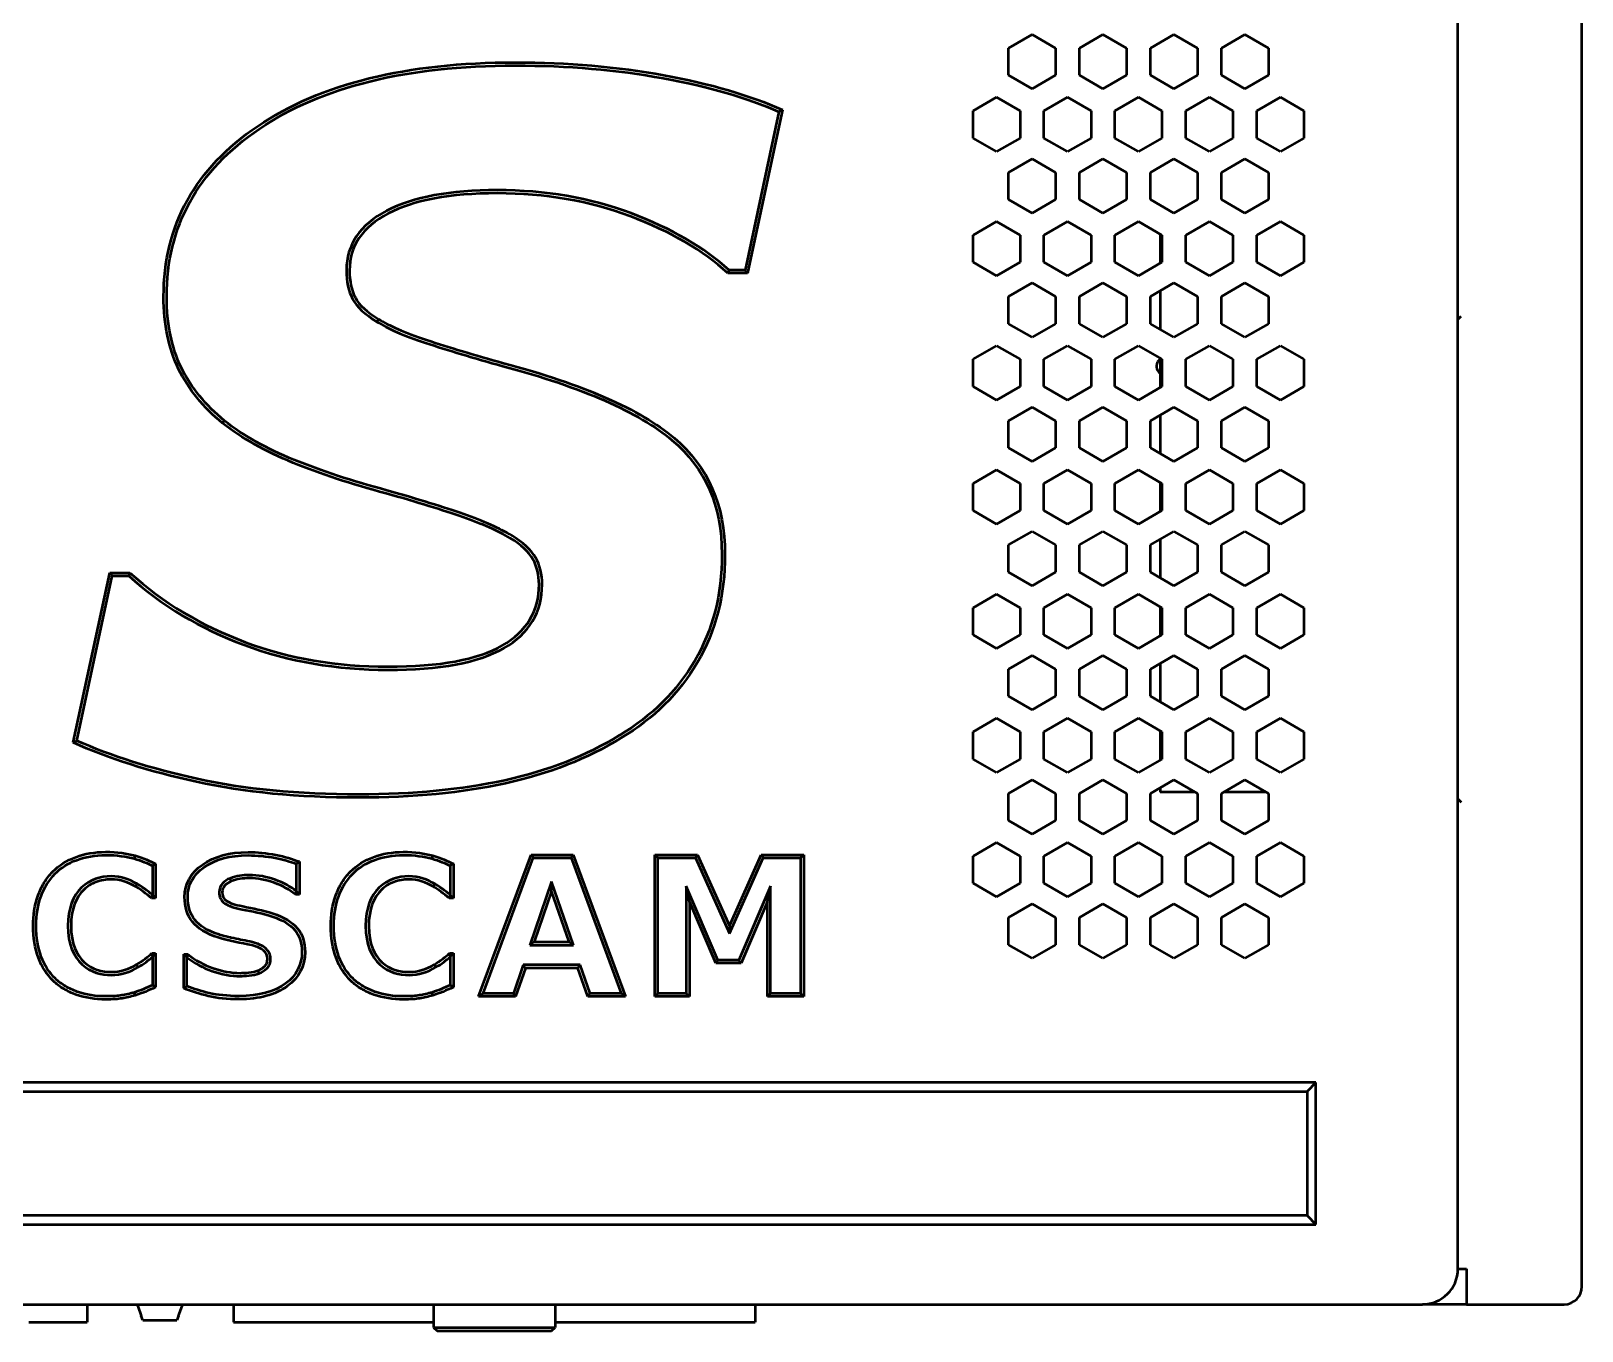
# Model space of a CAD drawing. Header units: millimetres. Extents: x 16 to 1137, y -51 to 344.
# Drawn here: x 133.6 to 221, y 204.8 to 278.1 of the extents above; entities that cross this region are included whole.
import ezdxf

# ---------------------------------------------------------------- set-up
doc = ezdxf.new("R2010")
doc.units = ezdxf.units.MM
doc.header["$LTSCALE"] = 1.2
doc.layers.add('외형선(ISO)', color=7, linetype='Continuous', lineweight=50)

msp = doc.modelspace()

# ---------------------------------------------------------------- linework, layer by layer
at = {"layer": '외형선(ISO)', "color": 7}
for p, q in [((214.039, 208.291), (214.039, 289.791)), ((221.035, 207.291), (221.035, 288.791)), ((188.714, 277.092), (190.039, 277.857)), ((188.714, 275.561), (188.714, 277.092)), ((190.039, 277.857), (191.364, 277.092)), ((191.364, 277.092), (191.364, 275.561)), ((192.714, 277.092), (194.039, 277.857)), ((192.714, 275.561), (192.714, 277.092)), ((194.039, 277.857), (195.364, 277.092)), ((195.364, 277.092), (195.364, 275.561)), ((196.714, 277.092), (198.039, 277.857)), ((196.714, 275.561), (196.714, 277.092)), ((198.039, 277.857), (199.364, 277.092)), ((199.364, 277.092), (199.364, 275.561)), ((200.714, 277.092), (202.039, 277.857)), ((200.714, 275.561), (200.714, 277.092)), ((202.039, 277.857), (203.364, 277.092)), ((203.364, 277.092), (203.364, 275.561)), ((190.039, 274.796), (188.714, 275.561)), ((191.364, 275.561), (190.039, 274.796)), ((194.039, 274.796), (192.714, 275.561)), ((195.364, 275.561), (194.039, 274.796)), ((198.039, 274.796), (196.714, 275.561)), ((199.364, 275.561), (198.039, 274.796)), ((202.039, 274.796), (200.714, 275.561)), ((203.364, 275.561), (202.039, 274.796)), ((175.968, 273.613), (174.009, 264.405)), ((186.714, 273.556), (188.039, 274.321)), ((188.039, 274.321), (189.364, 273.556)), ((190.714, 273.556), (192.039, 274.321)), ((192.039, 274.321), (193.364, 273.556)), ((194.714, 273.556), (196.039, 274.321)), ((196.039, 274.321), (197.364, 273.556)), ((198.714, 273.556), (200.039, 274.321)), ((200.039, 274.321), (201.364, 273.556)), ((202.714, 273.556), (204.039, 274.321)), ((204.039, 274.321), (205.364, 273.556)), ((175.766, 273.51), (173.866, 264.581)), ((186.714, 272.026), (186.714, 273.556)), ((189.364, 273.556), (189.364, 272.026)), ((190.714, 272.026), (190.714, 273.556)), ((193.364, 273.556), (193.364, 272.026)), ((194.714, 272.026), (194.714, 273.556)), ((197.364, 273.556), (197.364, 272.026)), ((198.714, 272.026), (198.714, 273.556)), ((201.364, 273.556), (201.364, 272.026)), ((202.714, 272.026), (202.714, 273.556)), ((205.364, 273.556), (205.364, 272.026)), ((188.039, 271.261), (186.714, 272.026)), ((189.364, 272.026), (188.039, 271.261)), ((192.039, 271.261), (190.714, 272.026)), ((193.364, 272.026), (192.039, 271.261)), ((196.039, 271.261), (194.714, 272.026)), ((197.364, 272.026), (196.039, 271.261)), ((200.039, 271.261), (198.714, 272.026)), ((201.364, 272.026), (200.039, 271.261)), ((204.039, 271.261), (202.714, 272.026)), ((205.364, 272.026), (204.039, 271.261)), ((188.714, 270.092), (190.039, 270.857)), ((190.039, 270.857), (191.364, 270.092)), ((192.714, 270.092), (194.039, 270.857)), ((194.039, 270.857), (195.364, 270.092)), ((196.714, 270.092), (198.039, 270.857)), ((198.039, 270.857), (199.364, 270.092)), ((200.714, 270.092), (202.039, 270.857)), ((202.039, 270.857), (203.364, 270.092)), ((188.714, 268.561), (188.714, 270.092)), ((191.364, 270.092), (191.364, 268.561)), ((192.714, 268.561), (192.714, 270.092)), ((195.364, 270.092), (195.364, 268.561)), ((196.714, 268.561), (196.714, 270.092)), ((199.364, 270.092), (199.364, 268.561)), ((200.714, 268.561), (200.714, 270.092)), ((203.364, 270.092), (203.364, 268.561)), ((190.039, 267.796), (188.714, 268.561)), ((191.364, 268.561), (190.039, 267.796)), ((194.039, 267.796), (192.714, 268.561)), ((195.364, 268.561), (194.039, 267.796)), ((198.039, 267.796), (196.714, 268.561)), ((199.364, 268.561), (198.039, 267.796)), ((202.039, 267.796), (200.714, 268.561)), ((203.364, 268.561), (202.039, 267.796)), ((186.714, 266.556), (188.039, 267.321)), ((188.039, 267.321), (189.364, 266.556)), ((190.714, 266.556), (192.039, 267.321)), ((192.039, 267.321), (193.364, 266.556)), ((194.714, 266.556), (196.039, 267.321)), ((196.039, 267.321), (197.364, 266.556)), ((197.267, 266.612), (197.267, 264.97)), ((198.714, 266.556), (200.039, 267.321)), ((200.039, 267.321), (201.364, 266.556)), ((202.714, 266.556), (204.039, 267.321)), ((204.039, 267.321), (205.364, 266.556)), ((186.714, 265.026), (186.714, 266.556)), ((189.364, 266.556), (189.364, 265.026)), ((190.714, 265.026), (190.714, 266.556)), ((193.364, 266.556), (193.364, 265.026)), ((194.714, 265.026), (194.714, 266.556)), ((197.364, 266.556), (197.364, 265.026)), ((198.714, 265.026), (198.714, 266.556)), ((201.364, 266.556), (201.364, 265.026)), ((202.714, 265.026), (202.714, 266.556)), ((205.364, 266.556), (205.364, 265.026)), ((188.039, 264.261), (186.714, 265.026)), ((189.364, 265.026), (188.039, 264.261)), ((192.039, 264.261), (190.714, 265.026)), ((193.364, 265.026), (192.039, 264.261)), ((196.039, 264.261), (194.714, 265.026)), ((197.364, 265.026), (196.039, 264.261)), ((200.039, 264.261), (198.714, 265.026)), ((201.364, 265.026), (200.039, 264.261)), ((204.039, 264.261), (202.714, 265.026)), ((205.364, 265.026), (204.039, 264.261)), ((174.009, 264.405), (172.899, 264.405)), ((173.866, 264.581), (172.967, 264.581)), ((174.009, 264.405), (173.866, 264.581)), ((188.714, 263.092), (190.039, 263.857)), ((190.039, 263.857), (191.364, 263.092)), ((192.714, 263.092), (194.039, 263.857)), ((194.039, 263.857), (195.364, 263.092)), ((196.714, 263.092), (198.039, 263.857)), ((197.267, 263.411), (197.267, 261.242)), ((198.039, 263.857), (199.364, 263.092)), ((200.714, 263.092), (202.039, 263.857)), ((202.039, 263.857), (203.364, 263.092)), ((188.714, 261.561), (188.714, 263.092)), ((191.364, 263.092), (191.364, 261.561)), ((192.714, 261.561), (192.714, 263.092)), ((195.364, 263.092), (195.364, 261.561)), ((196.714, 261.561), (196.714, 263.092)), ((199.364, 263.092), (199.364, 261.561)), ((200.714, 261.561), (200.714, 263.092)), ((203.364, 263.092), (203.364, 261.561)), ((153.209, 261.825), (153.115, 261.676)), ((190.039, 260.796), (188.714, 261.561)), ((191.364, 261.561), (190.039, 260.796)), ((194.039, 260.796), (192.714, 261.561)), ((195.364, 261.561), (194.039, 260.796)), ((198.039, 260.796), (196.714, 261.561)), ((199.364, 261.561), (198.039, 260.796)), ((202.039, 260.796), (200.714, 261.561)), ((203.364, 261.561), (202.039, 260.796)), ((214.039, 261.794), (214.235, 261.991)), ((186.714, 259.556), (188.039, 260.321)), ((188.039, 260.321), (189.364, 259.556)), ((190.714, 259.556), (192.039, 260.321)), ((192.039, 260.321), (193.364, 259.556)), ((194.714, 259.556), (196.039, 260.321)), ((196.039, 260.321), (197.364, 259.556)), ((197.267, 259.612), (197.267, 257.97)), ((198.714, 259.556), (200.039, 260.321)), ((200.039, 260.321), (201.364, 259.556)), ((202.714, 259.556), (204.039, 260.321)), ((204.039, 260.321), (205.364, 259.556)), ((186.714, 258.026), (186.714, 259.556)), ((189.364, 259.556), (189.364, 258.026)), ((190.714, 258.026), (190.714, 259.556)), ((193.364, 259.556), (193.364, 258.026)), ((194.714, 258.026), (194.714, 259.556)), ((197.063, 259.191), (197.063, 259.138)), ((197.364, 259.556), (197.364, 258.026)), ((198.714, 258.026), (198.714, 259.556)), ((201.364, 259.556), (201.364, 258.026)), ((202.714, 258.026), (202.714, 259.556)), ((205.364, 259.556), (205.364, 258.026)), ((188.039, 257.261), (186.714, 258.026)), ((189.364, 258.026), (188.039, 257.261)), ((192.039, 257.261), (190.714, 258.026)), ((193.364, 258.026), (192.039, 257.261)), ((196.039, 257.261), (194.714, 258.026)), ((197.364, 258.026), (196.039, 257.261)), ((200.039, 257.261), (198.714, 258.026)), ((201.364, 258.026), (200.039, 257.261)), ((204.039, 257.261), (202.714, 258.026)), ((205.364, 258.026), (204.039, 257.261)), ((188.714, 256.092), (190.039, 256.857)), ((190.039, 256.857), (191.364, 256.092)), ((192.714, 256.092), (194.039, 256.857)), ((194.039, 256.857), (195.364, 256.092)), ((196.714, 256.092), (198.039, 256.857)), ((197.267, 256.411), (197.267, 254.242)), ((198.039, 256.857), (199.364, 256.092)), ((200.714, 256.092), (202.039, 256.857)), ((202.039, 256.857), (203.364, 256.092)), ((144.425, 255.948), (144.535, 256.085)), ((188.714, 254.561), (188.714, 256.092)), ((191.364, 256.092), (191.364, 254.561)), ((192.714, 254.561), (192.714, 256.092)), ((195.364, 256.092), (195.364, 254.561)), ((196.714, 254.561), (196.714, 256.092)), ((199.364, 256.092), (199.364, 254.561)), ((200.714, 254.561), (200.714, 256.092)), ((203.364, 256.092), (203.364, 254.561)), ((190.039, 253.796), (188.714, 254.561)), ((191.364, 254.561), (190.039, 253.796)), ((194.039, 253.796), (192.714, 254.561)), ((195.364, 254.561), (194.039, 253.796)), ((198.039, 253.796), (196.714, 254.561)), ((199.364, 254.561), (198.039, 253.796)), ((202.039, 253.796), (200.714, 254.561)), ((203.364, 254.561), (202.039, 253.796)), ((186.714, 252.556), (188.039, 253.321)), ((188.039, 253.321), (189.364, 252.556)), ((190.714, 252.556), (192.039, 253.321)), ((192.039, 253.321), (193.364, 252.556)), ((194.714, 252.556), (196.039, 253.321)), ((196.039, 253.321), (197.364, 252.556)), ((198.714, 252.556), (200.039, 253.321)), ((200.039, 253.321), (201.364, 252.556)), ((202.714, 252.556), (204.039, 253.321)), ((204.039, 253.321), (205.364, 252.556)), ((186.714, 251.026), (186.714, 252.556)), ((189.364, 252.556), (189.364, 251.026)), ((190.714, 251.026), (190.714, 252.556)), ((193.364, 252.556), (193.364, 251.026)), ((194.714, 251.026), (194.714, 252.556)), ((197.267, 252.612), (197.267, 250.97)), ((197.364, 252.556), (197.364, 251.026)), ((198.714, 251.026), (198.714, 252.556)), ((201.364, 252.556), (201.364, 251.026)), ((202.714, 251.026), (202.714, 252.556)), ((205.364, 252.556), (205.364, 251.026)), ((188.039, 250.261), (186.714, 251.026)), ((189.364, 251.026), (188.039, 250.261)), ((192.039, 250.261), (190.714, 251.026)), ((193.364, 251.026), (192.039, 250.261)), ((196.039, 250.261), (194.714, 251.026)), ((197.364, 251.026), (196.039, 250.261)), ((200.039, 250.261), (198.714, 251.026)), ((201.364, 251.026), (200.039, 250.261)), ((204.039, 250.261), (202.714, 251.026)), ((205.364, 251.026), (204.039, 250.261)), ((188.714, 249.092), (190.039, 249.857)), ((190.039, 249.857), (191.364, 249.092)), ((192.714, 249.092), (194.039, 249.857)), ((194.039, 249.857), (195.364, 249.092)), ((196.714, 249.092), (198.039, 249.857)), ((197.267, 249.411), (197.267, 247.242)), ((198.039, 249.857), (199.364, 249.092)), ((200.714, 249.092), (202.039, 249.857)), ((202.039, 249.857), (203.364, 249.092)), ((188.714, 247.561), (188.714, 249.092)), ((191.364, 249.092), (191.364, 247.561)), ((192.714, 247.561), (192.714, 249.092)), ((195.364, 249.092), (195.364, 247.561)), ((196.714, 247.561), (196.714, 249.092)), ((199.364, 249.092), (199.364, 247.561)), ((200.714, 247.561), (200.714, 249.092)), ((203.364, 249.092), (203.364, 247.561)), ((136.001, 237.956), (138.058, 247.523)), ((138.058, 247.523), (139.201, 247.523)), ((138.058, 247.523), (138.2, 247.347)), ((190.039, 246.796), (188.714, 247.561)), ((191.364, 247.561), (190.039, 246.796)), ((194.039, 246.796), (192.714, 247.561)), ((195.364, 247.561), (194.039, 246.796)), ((198.039, 246.796), (196.714, 247.561)), ((199.364, 247.561), (198.039, 246.796)), ((202.039, 246.796), (200.714, 247.561)), ((203.364, 247.561), (202.039, 246.796)), ((136.203, 238.058), (138.2, 247.347)), ((138.2, 247.347), (139.133, 247.347)), ((186.714, 245.556), (188.039, 246.321)), ((188.039, 246.321), (189.364, 245.556)), ((190.714, 245.556), (192.039, 246.321)), ((192.039, 246.321), (193.364, 245.556)), ((194.714, 245.556), (196.039, 246.321)), ((196.039, 246.321), (197.364, 245.556)), ((198.714, 245.556), (200.039, 246.321)), ((200.039, 246.321), (201.364, 245.556)), ((202.714, 245.556), (204.039, 246.321)), ((204.039, 246.321), (205.364, 245.556)), ((186.714, 244.026), (186.714, 245.556)), ((189.364, 245.556), (189.364, 244.026)), ((190.714, 244.026), (190.714, 245.556)), ((193.364, 245.556), (193.364, 244.026)), ((194.714, 244.026), (194.714, 245.556)), ((197.267, 245.612), (197.267, 243.97)), ((197.364, 245.556), (197.364, 244.026)), ((198.714, 244.026), (198.714, 245.556)), ((201.364, 245.556), (201.364, 244.026)), ((202.714, 244.026), (202.714, 245.556)), ((205.364, 245.556), (205.364, 244.026)), ((188.039, 243.261), (186.714, 244.026)), ((189.364, 244.026), (188.039, 243.261)), ((192.039, 243.261), (190.714, 244.026)), ((193.364, 244.026), (192.039, 243.261)), ((196.039, 243.261), (194.714, 244.026)), ((197.364, 244.026), (196.039, 243.261)), ((200.039, 243.261), (198.714, 244.026)), ((201.364, 244.026), (200.039, 243.261)), ((204.039, 243.261), (202.714, 244.026)), ((205.364, 244.026), (204.039, 243.261)), ((188.714, 242.092), (190.039, 242.857)), ((190.039, 242.857), (191.364, 242.092)), ((192.714, 242.092), (194.039, 242.857)), ((194.039, 242.857), (195.364, 242.092)), ((196.714, 242.092), (198.039, 242.857)), ((197.267, 242.411), (197.267, 240.242)), ((198.039, 242.857), (199.364, 242.092)), ((200.714, 242.092), (202.039, 242.857)), ((202.039, 242.857), (203.364, 242.092)), ((188.714, 240.561), (188.714, 242.092)), ((191.364, 242.092), (191.364, 240.561)), ((192.714, 240.561), (192.714, 242.092)), ((195.364, 242.092), (195.364, 240.561)), ((196.714, 240.561), (196.714, 242.092)), ((199.364, 242.092), (199.364, 240.561)), ((200.714, 240.561), (200.714, 242.092)), ((203.364, 242.092), (203.364, 240.561)), ((190.039, 239.796), (188.714, 240.561)), ((191.364, 240.561), (190.039, 239.796)), ((194.039, 239.796), (192.714, 240.561)), ((195.364, 240.561), (194.039, 239.796)), ((198.039, 239.796), (196.714, 240.561)), ((199.364, 240.561), (198.039, 239.796)), ((202.039, 239.796), (200.714, 240.561)), ((203.364, 240.561), (202.039, 239.796)), ((186.714, 238.556), (188.039, 239.321)), ((188.039, 239.321), (189.364, 238.556)), ((190.714, 238.556), (192.039, 239.321)), ((192.039, 239.321), (193.364, 238.556)), ((194.714, 238.556), (196.039, 239.321)), ((196.039, 239.321), (197.364, 238.556)), ((198.714, 238.556), (200.039, 239.321)), ((200.039, 239.321), (201.364, 238.556)), ((202.714, 238.556), (204.039, 239.321)), ((204.039, 239.321), (205.364, 238.556)), ((186.714, 237.026), (186.714, 238.556)), ((189.364, 238.556), (189.364, 237.026)), ((190.714, 237.026), (190.714, 238.556)), ((193.364, 238.556), (193.364, 237.026)), ((194.714, 237.026), (194.714, 238.556)), ((197.267, 238.612), (197.267, 236.97)), ((197.364, 238.556), (197.364, 237.026)), ((198.714, 237.026), (198.714, 238.556)), ((201.364, 238.556), (201.364, 237.026)), ((202.714, 237.026), (202.714, 238.556)), ((205.364, 238.556), (205.364, 237.026)), ((188.039, 236.261), (186.714, 237.026)), ((189.364, 237.026), (188.039, 236.261)), ((192.039, 236.261), (190.714, 237.026)), ((193.364, 237.026), (192.039, 236.261)), ((196.039, 236.261), (194.714, 237.026)), ((197.364, 237.026), (196.039, 236.261)), ((200.039, 236.261), (198.714, 237.026)), ((201.364, 237.026), (200.039, 236.261)), ((204.039, 236.261), (202.714, 237.026)), ((205.364, 237.026), (204.039, 236.261)), ((188.714, 235.092), (190.039, 235.857)), ((190.039, 235.857), (191.364, 235.092)), ((192.714, 235.092), (194.039, 235.857)), ((194.039, 235.857), (195.364, 235.092)), ((196.714, 235.092), (198.039, 235.857)), ((197.267, 235.411), (197.267, 235.162)), ((199.242, 235.162), (197.267, 235.162)), ((198.039, 235.857), (199.364, 235.092)), ((200.714, 235.092), (202.039, 235.857)), ((203.242, 235.162), (200.835, 235.162)), ((202.039, 235.857), (203.364, 235.092)), ((188.714, 233.561), (188.714, 235.092)), ((191.364, 235.092), (191.364, 233.561)), ((192.714, 233.561), (192.714, 235.092)), ((195.364, 235.092), (195.364, 233.561)), ((196.714, 233.561), (196.714, 235.092)), ((199.364, 235.092), (199.364, 233.561)), ((200.714, 233.561), (200.714, 235.092)), ((203.364, 235.092), (203.364, 233.561)), ((214.039, 234.787), (214.235, 234.591)), ((190.039, 232.796), (188.714, 233.561)), ((191.364, 233.561), (190.039, 232.796)), ((194.039, 232.796), (192.714, 233.561)), ((195.364, 233.561), (194.039, 232.796)), ((198.039, 232.796), (196.714, 233.561)), ((199.364, 233.561), (198.039, 232.796)), ((202.039, 232.796), (200.714, 233.561)), ((203.364, 233.561), (202.039, 232.796)), ((186.714, 231.556), (188.039, 232.321)), ((188.039, 232.321), (189.364, 231.556)), ((190.714, 231.556), (192.039, 232.321)), ((192.039, 232.321), (193.364, 231.556)), ((194.714, 231.556), (196.039, 232.321)), ((196.039, 232.321), (197.364, 231.556)), ((198.714, 231.556), (200.039, 232.321)), ((200.039, 232.321), (201.364, 231.556)), ((202.714, 231.556), (204.039, 232.321)), ((204.039, 232.321), (205.364, 231.556)), ((139.486, 231.588), (139.438, 231.418)), ((140.472, 231.013), (140.472, 229.367)), ((140.648, 231.124), (140.648, 229.185)), ((148.573, 231.122), (148.573, 229.588)), ((148.75, 231.242), (148.75, 229.4)), ((156.263, 231.588), (156.216, 231.418)), ((157.25, 231.013), (157.25, 229.367)), ((157.426, 231.124), (157.426, 229.185)), ((158.853, 223.634), (161.805, 231.634)), ((159.106, 223.81), (161.928, 231.458)), ((161.805, 231.634), (164.182, 231.634)), ((161.805, 231.634), (161.928, 231.458)), ((161.928, 231.458), (164.059, 231.458)), ((164.182, 231.634), (164.059, 231.458)), ((164.059, 231.458), (166.881, 223.81)), ((164.182, 231.634), (167.134, 223.634)), ((168.783, 223.634), (168.783, 231.634)), ((168.783, 231.634), (171.18, 231.634)), ((168.783, 231.634), (168.959, 231.458)), ((168.959, 231.458), (171.066, 231.458)), ((168.959, 223.81), (168.959, 231.458)), ((171.18, 231.634), (171.066, 231.458)), ((171.066, 231.458), (172.983, 227.186)), ((171.18, 231.634), (172.982, 227.618)), ((172.982, 227.618), (174.778, 231.634)), ((172.983, 227.186), (174.892, 231.458)), ((174.778, 231.634), (177.175, 231.634)), ((174.778, 231.634), (174.892, 231.458)), ((174.892, 231.458), (176.999, 231.458)), ((177.175, 231.634), (176.999, 231.458)), ((176.999, 231.458), (176.999, 223.81)), ((177.175, 231.634), (177.175, 223.634)), ((186.714, 230.026), (186.714, 231.556)), ((189.364, 231.556), (189.364, 230.026)), ((190.714, 230.026), (190.714, 231.556)), ((193.364, 231.556), (193.364, 230.026)), ((194.714, 230.026), (194.714, 231.556)), ((197.364, 231.556), (197.364, 230.026)), ((198.714, 230.026), (198.714, 231.556)), ((201.364, 231.556), (201.364, 230.026)), ((202.714, 230.026), (202.714, 231.556)), ((205.364, 231.556), (205.364, 230.026)), ((139.518, 229.838), (139.606, 229.991)), ((144.91, 230.138), (144.845, 230.302)), ((156.296, 229.838), (156.384, 229.991)), ((162.967, 230.119), (161.741, 226.54)), ((162.967, 229.577), (162.967, 230.119)), ((164.201, 226.54), (162.967, 230.119)), ((188.039, 229.261), (186.714, 230.026)), ((189.364, 230.026), (188.039, 229.261)), ((192.039, 229.261), (190.714, 230.026)), ((193.364, 230.026), (192.039, 229.261)), ((196.039, 229.261), (194.714, 230.026)), ((197.364, 230.026), (196.039, 229.261)), ((200.039, 229.261), (198.714, 230.026)), ((201.364, 230.026), (200.039, 229.261)), ((204.039, 229.261), (202.714, 230.026)), ((205.364, 230.026), (204.039, 229.261)), ((140.648, 229.185), (140.413, 229.185)), ((140.477, 229.356), (140.472, 229.367)), ((140.648, 229.185), (140.477, 229.356)), ((148.75, 229.4), (148.528, 229.4)), ((148.75, 229.4), (148.585, 229.565)), ((157.426, 229.185), (157.191, 229.185)), ((157.255, 229.356), (157.25, 229.367)), ((157.426, 229.185), (157.255, 229.356)), ((162.967, 229.577), (161.988, 226.716)), ((163.953, 226.716), (162.967, 229.577)), ((170.729, 228.989), (170.553, 229.852)), ((170.553, 229.852), (170.553, 223.81)), ((172.328, 225.691), (170.553, 229.852)), ((175.301, 229.852), (173.525, 225.691)), ((175.124, 228.989), (175.301, 229.852)), ((175.301, 223.81), (175.301, 229.852)), ((172.212, 225.515), (170.729, 228.989)), ((170.729, 228.989), (170.729, 223.634)), ((175.124, 228.989), (173.642, 225.515)), ((175.124, 223.634), (175.124, 228.989)), ((188.714, 228.092), (190.039, 228.857)), ((190.039, 228.857), (191.364, 228.092)), ((192.714, 228.092), (194.039, 228.857)), ((194.039, 228.857), (195.364, 228.092)), ((196.714, 228.092), (198.039, 228.857)), ((198.039, 228.857), (199.364, 228.092)), ((200.714, 228.092), (202.039, 228.857)), ((202.039, 228.857), (203.364, 228.092)), ((172.982, 227.618), (172.983, 227.186)), ((188.714, 226.561), (188.714, 228.092)), ((191.364, 228.092), (191.364, 226.561)), ((192.714, 226.561), (192.714, 228.092)), ((195.364, 228.092), (195.364, 226.561)), ((196.714, 226.561), (196.714, 228.092)), ((199.364, 228.092), (199.364, 226.561)), ((200.714, 226.561), (200.714, 228.092)), ((203.364, 228.092), (203.364, 226.561)), ((161.988, 226.716), (161.741, 226.54)), ((161.741, 226.54), (164.201, 226.54)), ((161.988, 226.716), (163.953, 226.716)), ((163.953, 226.716), (164.201, 226.54)), ((190.039, 225.796), (188.714, 226.561)), ((191.364, 226.561), (190.039, 225.796)), ((194.039, 225.796), (192.714, 226.561)), ((195.364, 226.561), (194.039, 225.796)), ((198.039, 225.796), (196.714, 226.561)), ((199.364, 226.561), (198.039, 225.796)), ((202.039, 225.796), (200.714, 226.561)), ((203.364, 226.561), (202.039, 225.796)), ((140.432, 226.076), (140.648, 226.076)), ((140.472, 225.875), (140.472, 224.278)), ((140.648, 226.076), (140.492, 225.92)), ((140.648, 226.076), (140.648, 224.163)), ((142.232, 226.024), (142.402, 225.855)), ((142.232, 224.111), (142.232, 226.024)), ((142.232, 226.024), (142.461, 226.024)), ((142.408, 224.228), (142.408, 225.841)), ((157.21, 226.076), (157.426, 226.076)), ((157.25, 225.875), (157.25, 224.278)), ((157.426, 226.076), (157.27, 225.92)), ((157.426, 226.076), (157.426, 224.163)), ((172.212, 225.515), (172.328, 225.691)), ((173.525, 225.691), (172.328, 225.691)), ((173.642, 225.515), (173.525, 225.691)), ((139.577, 225.443), (139.668, 225.292)), ((146.405, 225.103), (146.469, 224.939)), ((156.355, 225.443), (156.446, 225.292)), ((161.365, 225.423), (160.81, 223.81)), ((161.491, 225.247), (160.936, 223.634)), ((161.491, 225.247), (161.365, 225.423)), ((164.575, 225.423), (161.365, 225.423)), ((164.45, 225.247), (161.491, 225.247)), ((164.45, 225.247), (164.575, 225.423)), ((165.005, 223.634), (164.45, 225.247)), ((165.131, 223.81), (164.575, 225.423)), ((173.642, 225.515), (172.212, 225.515)), ((139.499, 223.706), (139.449, 223.875)), ((156.277, 223.706), (156.227, 223.875)), ((158.853, 223.634), (159.106, 223.81)), ((160.81, 223.81), (159.106, 223.81)), ((160.936, 223.634), (160.81, 223.81)), ((165.005, 223.634), (165.131, 223.81)), ((166.881, 223.81), (165.131, 223.81)), ((167.134, 223.634), (166.881, 223.81)), ((168.783, 223.634), (168.959, 223.81)), ((170.553, 223.81), (168.959, 223.81)), ((170.729, 223.634), (170.553, 223.81)), ((175.124, 223.634), (175.301, 223.81)), ((176.999, 223.81), (175.301, 223.81)), ((177.175, 223.634), (176.999, 223.81)), ((160.936, 223.634), (158.853, 223.634)), ((167.134, 223.634), (165.005, 223.634)), ((170.729, 223.634), (168.783, 223.634)), ((177.175, 223.634), (175.124, 223.634)), ((206.039, 218.791), (105.039, 218.791)), ((206.039, 218.791), (205.539, 218.291)), ((206.039, 210.791), (206.039, 218.791)), ((105.539, 218.291), (205.539, 218.291)), ((205.539, 218.291), (205.539, 211.291)), ((105.039, 210.791), (206.039, 210.791)), ((205.539, 211.291), (105.539, 211.291)), ((205.539, 211.291), (206.039, 210.791)), ((214.039, 208.291), (214.535, 208.291)), ((214.535, 208.291), (214.535, 206.291)), ((99.039, 206.291), (212.039, 206.291)), ((136.785, 206.291), (136.785, 205.291)), ((139.635, 206.191), (139.635, 206.291)), ((142.135, 206.191), (142.135, 206.291)), ((145.035, 206.291), (145.035, 205.291)), ((156.31, 206.291), (156.31, 204.991)), ((163.16, 206.291), (163.16, 204.991)), ((174.435, 206.291), (174.435, 205.291)), ((214.535, 206.291), (212.039, 206.291)), ((214.535, 206.291), (220.035, 206.291)), ((139.635, 206.191), (139.835, 205.641)), ((139.926, 205.391), (139.835, 205.641)), ((141.935, 205.641), (141.844, 205.391)), ((141.935, 205.641), (142.135, 206.191)), ((133.51, 205.291), (136.785, 205.291)), ((139.926, 205.391), (141.844, 205.391)), ((145.035, 205.291), (156.31, 205.291)), ((156.31, 204.991), (156.51, 204.791)), ((156.31, 204.991), (163.16, 204.991)), ((156.51, 204.791), (162.96, 204.791)), ((162.96, 204.791), (163.16, 204.991)), ((163.16, 205.291), (174.435, 205.291))]:
    msp.add_line(p, q, dxfattribs=at)
for centre, radius, start, end in [((197.521, 259.191), 0.457, 123.74899, 180), ((197.521, 259.138), 0.457, 180, 236.25101), ((212.039, 208.291), 2, 270, 0), ((220.035, 207.291), 1, 270, 0)]:
    msp.add_arc(centre, radius, start, end, dxfattribs=at)
for centre, major_axis, ratio, start_param, end_param in [((0.559, -661.788), (199.924, 939.643), 0.173648, 0.138892, 0.139959), ((138.868, 233.13), (7.131, 25.598), 0.156636, 1.01791, 1.026205), ((364.222, 1440.612), (-259.749, -1208.037), 0.173648, 0.138824, 0.139654), ((155.566, -104.843), (0, 338.37), 0.173648, 0.116274, 0.119296), ((-1000.329, 242.048), (1143.144, 0), 0.173648, 6.218342, 6.219207), ((-455.961, 235.775), (605.602, 0), 0.173648, 6.222529, 6.224101), ((-983.551, 242.048), (1143.144, 0), 0.173648, 6.218342, 6.219207), ((-595.177, 217.505), (737.263, 0), 0.173648, 0.065783, 0.067003), ((938.169, 217.574), (-797.195, 0), 0.173648, 6.222107, 6.223334), ((-578.399, 217.505), (737.263, 0), 0.173648, 0.065783, 0.067003), ((131.999, 736.802), (0, -516.067), 0.173648, 0.114441, 0.116422)]:
    msp.add_ellipse(centre, major_axis=major_axis, ratio=ratio, start_param=start_param, end_param=end_param, dxfattribs=at)
for points, knots in [([(141.095, 263.099), (141.095, 267.104), (142.863, 270.304), (149.938, 275.093), (154.776, 276.291), (160.915, 276.291)], [0, 0, 0, 0, 0.5, 0.5, 1, 1, 1, 1]), ([(160.915, 276.291), (163.876, 276.291), (166.668, 276.051), (171.914, 275.093), (174.14, 274.44), (175.968, 273.613)], [0, 0, 0, 0, 0.5, 0.5, 1, 1, 1, 1]), ([(141.271, 263.099), (141.271, 267.048), (143.001, 270.184), (149.999, 274.921), (154.797, 276.114), (160.915, 276.114)], [0, 0, 0, 0, 0.5, 0.5, 1, 1, 1, 1]), ([(160.915, 276.114), (163.867, 276.114), (166.647, 275.876), (171.809, 274.933), (173.979, 274.302), (175.766, 273.51)], [0, 0, 0, 0, 0.505996, 0.505996, 1, 1, 1, 1]), ([(159.903, 269.087), (157.231, 269.087), (155.152, 268.707), (152.179, 267.142), (151.4, 266.012), (151.4, 264.568)], [0, 0, 0, 0, 0.5, 0.5, 1, 1, 1, 1]), ([(159.903, 268.911), (157.247, 268.911), (155.195, 268.53), (152.3, 267.006), (151.576, 265.94), (151.576, 264.568)], [0, 0, 0, 0, 0.5, 0.5, 1, 1, 1, 1]), ([(172.967, 264.581), (171.558, 265.865), (169.719, 266.93), (165.138, 268.653), (162.619, 269.087), (159.903, 269.087)], [0, 0, 0, 0, 0.496995, 0.496995, 1, 1, 1, 1]), ([(172.899, 264.405), (171.506, 265.689), (169.666, 266.761), (165.095, 268.481), (162.602, 268.911), (159.903, 268.911)], [0, 0, 0, 0, 0.5, 0.5, 1, 1, 1, 1]), ([(151.4, 264.568), (151.4, 263.934), (151.509, 263.403), (151.984, 262.501), (152.453, 262.074), (153.115, 261.676)], [0, 0, 0, 0, 0.500366, 0.500366, 1, 1, 1, 1]), ([(151.576, 264.568), (151.576, 263.959), (151.685, 263.447), (152.121, 262.62), (152.556, 262.217), (153.209, 261.825)], [0, 0, 0, 0, 0.5, 0.5, 1, 1, 1, 1]), ([(172.899, 264.405), (172.91, 264.434), (172.922, 264.464), (172.933, 264.493), (172.945, 264.522), (172.956, 264.552), (172.967, 264.581)], [0, 0, 0, 0, 0.5, 0.5, 0.5, 1, 1, 1, 1]), ([(144.425, 255.948), (143.337, 256.84), (142.51, 257.858), (141.378, 260.144), (141.095, 261.51), (141.095, 263.099)], [0, 0, 0, 0, 0.5, 0.5, 1, 1, 1, 1]), ([(144.535, 256.085), (143.466, 256.963), (142.654, 257.963), (141.549, 260.195), (141.271, 261.528), (141.271, 263.099)], [0, 0, 0, 0, 0.499871, 0.499871, 1, 1, 1, 1]), ([(153.115, 261.676), (153.703, 261.292), (154.619, 260.897), (157.11, 260.067), (158.557, 259.632), (160.215, 259.174), (160.216, 259.174), (160.216, 259.174)], [0, 0, 0, 0, 0.499557, 0.499557, 0.999926, 0.999926, 1, 1, 1, 1]), ([(153.209, 261.825), (153.775, 261.455), (154.678, 261.063), (157.16, 260.236), (158.608, 259.801), (160.262, 259.344)], [0, 0, 0, 0, 0.5, 0.5, 1, 1, 1, 1]), ([(160.216, 259.174), (160.216, 259.173), (160.216, 259.173), (164.687, 257.98), (167.87, 256.576), (171.628, 253.416), (172.559, 251.293), (172.559, 248.568)], [0, 0, 0, 0, 0.000028, 0.000028, 0.500014, 0.500014, 1, 1, 1, 1]), ([(160.262, 259.344), (164.746, 258.146), (167.946, 256.742), (171.778, 253.521), (172.736, 251.333), (172.736, 248.568)], [0, 0, 0, 0, 0.5, 0.5, 1, 1, 1, 1]), ([(153.633, 251.997), (151.674, 252.519), (149.922, 253.096), (146.831, 254.359), (145.514, 255.099), (144.425, 255.948)], [0, 0, 0, 0, 0.5, 0.5, 1, 1, 1, 1]), ([(153.68, 252.167), (153.68, 252.167), (153.679, 252.167), (151.727, 252.688), (149.978, 253.263), (146.909, 254.517), (145.609, 255.248), (144.535, 256.085)], [0, 0, 0, 0, 0.000117, 0.000117, 0.50019, 0.50019, 1, 1, 1, 1]), ([(160.621, 249.482), (159.968, 249.874), (159.081, 250.266), (156.839, 251.05), (155.397, 251.496), (153.633, 251.997)], [0, 0, 0, 0, 0.5, 0.5, 1, 1, 1, 1]), ([(160.713, 249.633), (160.713, 249.633), (160.712, 249.633), (160.044, 250.034), (159.145, 250.43), (156.891, 251.218), (155.448, 251.665), (153.681, 252.166), (153.681, 252.167), (153.68, 252.167)], [0, 0, 0, 0, 0.000284, 0.000284, 0.500078, 0.500078, 0.999871, 0.999871, 1, 1, 1, 1]), ([(162.254, 246.87), (162.254, 247.414), (162.14, 247.888), (161.682, 248.693), (161.253, 249.091), (160.621, 249.482)], [0, 0, 0, 0, 0.5, 0.5, 1, 1, 1, 1]), ([(162.43, 246.87), (162.43, 247.442), (162.313, 247.94), (161.816, 248.815), (161.356, 249.234), (160.714, 249.632), (160.713, 249.633), (160.713, 249.633)], [0, 0, 0, 0, 0.499854, 0.499854, 0.999707, 0.999707, 1, 1, 1, 1]), ([(172.559, 248.568), (172.559, 246.285), (172.051, 244.293), (170.015, 240.843), (168.605, 239.443), (166.8, 238.368), (166.8, 238.368), (166.799, 238.368)], [0, 0, 0, 0, 0.499953, 0.499953, 0.999906, 0.999906, 1, 1, 1, 1]), ([(172.736, 248.568), (172.736, 246.261), (172.219, 244.231), (170.151, 240.726), (168.719, 239.306), (166.891, 238.217)], [0, 0, 0, 0, 0.5, 0.5, 1, 1, 1, 1]), ([(139.201, 247.523), (141.051, 245.847), (143.217, 244.546), (148.18, 242.696), (150.858, 242.233), (153.731, 242.233)], [0, 0, 0, 0, 0.5, 0.5, 1, 1, 1, 1]), ([(139.133, 247.347), (140.99, 245.677), (143.158, 244.38), (148.139, 242.523), (150.84, 242.057), (153.731, 242.057)], [0, 0, 0, 0, 0.497737, 0.497737, 1, 1, 1, 1]), ([(153.731, 242.233), (156.648, 242.233), (158.798, 242.631), (161.563, 244.22), (162.254, 245.368), (162.254, 246.87)], [0, 0, 0, 0, 0.5, 0.5, 1, 1, 1, 1]), ([(153.731, 242.057), (156.662, 242.057), (158.842, 242.453), (161.695, 244.092), (162.43, 245.307), (162.43, 246.87)], [0, 0, 0, 0, 0.5, 0.5, 1, 1, 1, 1]), ([(152.099, 234.854), (148.681, 234.854), (145.633, 235.148), (140.278, 236.323), (137.96, 237.063), (136.001, 237.956)], [0, 0, 0, 0, 0.5, 0.5, 1, 1, 1, 1]), ([(152.099, 235.03), (148.689, 235.03), (145.659, 235.323), (140.387, 236.48), (138.119, 237.199), (136.203, 238.058)], [0, 0, 0, 0, 0.50558, 0.50558, 1, 1, 1, 1]), ([(166.799, 238.368), (166.799, 238.368), (166.799, 238.368), (164.901, 237.203), (162.744, 236.356), (157.9, 235.296), (155.157, 235.03), (152.099, 235.03)], [0, 0, 0, 0, 0.000089, 0.000089, 0.500044, 0.500044, 1, 1, 1, 1]), ([(166.891, 238.217), (164.975, 237.042), (162.798, 236.187), (157.922, 235.121), (155.168, 234.854), (152.099, 234.854)], [0, 0, 0, 0, 0.5, 0.5, 1, 1, 1, 1]), ([(142.278, 229.25), (142.278, 229.995), (142.612, 230.602), (143.948, 231.542), (144.807, 231.778), (145.857, 231.778)], [0, 0, 0, 0, 0.5, 0.5, 1, 1, 1, 1]), ([(145.857, 231.778), (146.383, 231.778), (146.904, 231.726), (147.931, 231.522), (148.375, 231.394), (148.75, 231.242)], [0, 0, 0, 0, 0.5, 0.5, 1, 1, 1, 1]), ([(140.648, 231.124), (140.619, 231.106), (140.589, 231.087), (140.53, 231.05), (140.501, 231.031), (140.472, 231.013)], [0, 0, 0, 0, 0.5, 0.5, 1, 1, 1, 1]), ([(142.454, 229.25), (142.454, 229.937), (142.749, 230.483), (144.014, 231.373), (144.832, 231.601), (145.857, 231.601)], [0, 0, 0, 0, 0.5, 0.5, 1, 1, 1, 1]), ([(145.857, 231.601), (146.373, 231.601), (146.879, 231.551), (147.837, 231.361), (148.235, 231.25), (148.573, 231.122)], [0, 0, 0, 0, 0.526207, 0.526207, 1, 1, 1, 1]), ([(157.426, 231.124), (157.397, 231.106), (157.367, 231.087), (157.308, 231.05), (157.279, 231.031), (157.25, 231.013)], [0, 0, 0, 0, 0.5, 0.5, 1, 1, 1, 1]), ([(133.739, 227.624), (133.739, 228.209), (133.821, 228.795), (134.112, 229.597), (134.228, 229.839), (134.507, 230.289), (134.667, 230.494), (134.849, 230.68)], [0, 0, 0, 0, 0.1756226, 0.1756226, 0.2563338, 0.2563338, 0.3347845, 0.3347845, 0.3347845, 0.3347845]), ([(138.14, 230.243), (137.848, 230.243), (137.559, 230.199), (137.159, 230.047), (137.039, 229.987), (136.805, 229.84), (136.694, 229.753), (136.592, 229.655)], [0, 0, 0, 0, 0.0876658, 0.0876658, 0.1282826, 0.1282826, 0.1706005, 0.1706005, 0.1706005, 0.1706005]), ([(139.606, 229.991), (139.606, 229.991), (139.605, 229.991), (139.192, 230.225), (138.704, 230.419), (138.14, 230.419)], [0, 0, 0, 0, 0.00119, 0.00119, 1, 1, 1, 1]), ([(140.472, 229.367), (140.332, 229.486), (140.187, 229.6), (139.822, 229.863), (139.663, 229.957), (139.606, 229.991)], [0.000001, 0.000001, 0.000001, 0.000001, 0.054909, 0.054909, 0.1353024, 0.1353024, 0.1353024, 0.1353024]), ([(144.845, 230.302), (144.679, 230.24), (144.542, 230.148), (144.299, 229.884), (144.224, 229.705), (144.224, 229.524)], [0, 0, 0, 0, 0.498493, 0.498493, 1, 1, 1, 1]), ([(144.91, 230.138), (144.77, 230.086), (144.651, 230.006), (144.45, 229.788), (144.4, 229.664), (144.4, 229.524)], [0, 0, 0, 0, 0.5, 0.5, 1, 1, 1, 1]), ([(148.573, 229.588), (148.246, 229.837), (147.86, 230.043), (146.925, 230.392), (146.422, 230.484), (145.915, 230.484)], [0, 0, 0, 0, 0.483994, 0.483994, 1, 1, 1, 1]), ([(148.528, 229.4), (148.205, 229.657), (147.811, 229.873), (146.88, 230.221), (146.403, 230.308), (145.915, 230.308)], [0, 0, 0, 0, 0.5, 0.5, 1, 1, 1, 1]), ([(150.517, 227.624), (150.517, 228.209), (150.599, 228.795), (150.89, 229.597), (151.006, 229.839), (151.285, 230.289), (151.445, 230.494), (151.627, 230.68)], [0, 0, 0, 0, 0.1756226, 0.1756226, 0.2563338, 0.2563338, 0.3347845, 0.3347845, 0.3347845, 0.3347845]), ([(154.918, 230.243), (154.626, 230.243), (154.337, 230.199), (153.937, 230.047), (153.816, 229.987), (153.583, 229.84), (153.472, 229.753), (153.37, 229.655)], [0, 0, 0, 0, 0.0876658, 0.0876658, 0.1282826, 0.1282826, 0.1706005, 0.1706005, 0.1706005, 0.1706005]), ([(156.384, 229.991), (156.384, 229.991), (156.383, 229.991), (155.969, 230.225), (155.482, 230.419), (154.918, 230.419)], [0, 0, 0, 0, 0.00119, 0.00119, 1, 1, 1, 1]), ([(157.25, 229.367), (157.11, 229.486), (156.965, 229.6), (156.6, 229.863), (156.441, 229.957), (156.384, 229.991)], [0.000001, 0.000001, 0.000001, 0.000001, 0.054909, 0.054909, 0.1353024, 0.1353024, 0.1353024, 0.1353024]), ([(140.413, 229.185), (140.269, 229.31), (140.119, 229.43), (139.74, 229.707), (139.575, 229.804), (139.518, 229.838)], [0, 0, 0, 0, 0.0570219, 0.0570219, 0.1409572, 0.1409572, 0.1409572, 0.1409572]), ([(144.172, 226.964), (143.501, 227.182), (143.018, 227.478), (142.426, 228.227), (142.278, 228.693), (142.278, 229.25)], [0, 0, 0, 0, 0.5, 0.5, 1, 1, 1, 1]), ([(144.226, 227.132), (143.573, 227.344), (143.128, 227.623), (142.592, 228.301), (142.454, 228.725), (142.454, 229.25)], [0, 0, 0, 0, 0.5, 0.5, 1, 1, 1, 1]), ([(144.224, 229.524), (144.224, 229.266), (144.336, 229.034), (144.745, 228.747), (145.061, 228.649), (145.52, 228.555)], [0, 0, 0, 0, 0.500076, 0.500076, 1, 1, 1, 1]), ([(144.4, 229.524), (144.4, 229.311), (144.481, 229.148), (144.803, 228.921), (145.108, 228.819), (145.556, 228.728)], [0, 0, 0, 0, 0.5, 0.5, 1, 1, 1, 1]), ([(157.191, 229.185), (157.047, 229.31), (156.897, 229.43), (156.532, 229.696), (156.427, 229.761), (156.296, 229.838)], [0, 0, 0, 0, 0.0570219, 0.0570219, 0.1355078, 0.1355078, 0.1355078, 0.1355078]), ([(147.219, 228.149), (147.812, 227.951), (148.235, 227.689), (148.76, 227.07), (148.893, 226.672), (148.893, 226.148)], [0, 0, 0, 0, 0.499901, 0.499901, 1, 1, 1, 1]), ([(147.274, 228.316), (147.888, 228.112), (148.34, 227.837), (148.924, 227.15), (149.07, 226.701), (149.07, 226.148)], [0, 0, 0, 0, 0.5, 0.5, 1, 1, 1, 1]), ([(146.113, 226.698), (146.058, 226.711), (146.003, 226.723), (145.948, 226.735), (145.608, 226.81), (145.265, 226.873), (144.924, 226.949), (144.906, 226.953), (144.887, 226.957), (144.868, 226.962), (144.708, 226.998), (144.55, 227.036), (144.392, 227.082), (144.346, 227.095), (144.3, 227.109), (144.254, 227.123), (144.245, 227.126), (144.235, 227.129), (144.226, 227.132)], [0, 0, 0, 0, 0.08698, 0.08698, 0.08698, 0.627091, 0.627091, 0.627091, 0.656948, 0.656948, 0.656948, 0.910265, 0.910265, 0.910265, 0.984793, 0.984793, 0.984793, 1, 1, 1, 1]), ([(146.947, 225.776), (146.947, 225.954), (146.873, 226.107), (146.577, 226.359), (146.359, 226.457), (146.072, 226.527)], [0, 0, 0, 0, 0.5, 0.5, 1, 1, 1, 1]), ([(147.123, 225.776), (147.123, 226.006), (147.019, 226.215), (146.661, 226.52), (146.417, 226.625), (146.113, 226.698), (146.113, 226.698), (146.113, 226.698)], [0, 0, 0, 0, 0.499766, 0.499766, 0.999531, 0.999531, 1, 1, 1, 1]), ([(142.402, 225.855), (142.403, 225.852), (142.404, 225.85), (142.406, 225.845), (142.407, 225.843), (142.408, 225.841)], [0.000001, 0.000001, 0.000001, 0.000001, 0.002092361, 0.002092361, 0.004183723, 0.004183723, 0.004183723, 0.004183723]), ([(142.408, 225.841), (142.832, 225.511), (143.308, 225.254), (144.376, 224.885), (144.902, 224.79), (145.412, 224.79)], [0, 0, 0, 0, 0.488724, 0.488724, 1, 1, 1, 1]), ([(142.461, 226.024), (142.883, 225.684), (143.359, 225.423), (144.417, 225.058), (144.925, 224.966), (145.412, 224.966)], [0, 0, 0, 0, 0.5, 0.5, 1, 1, 1, 1]), ([(149.07, 226.148), (149.07, 225.36), (148.735, 224.72), (147.399, 223.736), (146.492, 223.49), (145.347, 223.49)], [0, 0, 0, 0, 0.5, 0.5, 1, 1, 1, 1]), ([(148.893, 226.148), (148.893, 225.414), (148.593, 224.835), (147.332, 223.906), (146.47, 223.667), (145.347, 223.667)], [0, 0, 0, 0, 0.5, 0.5, 1, 1, 1, 1]), ([(146.405, 225.103), (146.483, 225.136), (146.555, 225.173), (146.685, 225.254), (146.743, 225.299), (146.845, 225.397), (146.883, 225.457), (146.934, 225.6), (146.947, 225.682), (146.947, 225.776)], [0, 0, 0, 0, 0.25, 0.25, 0.5, 0.5, 0.75, 0.75, 1, 1, 1, 1]), ([(146.469, 224.939), (146.471, 224.94), (146.472, 224.94), (146.559, 224.977), (146.64, 225.018), (146.788, 225.111), (146.85, 225.158), (146.981, 225.284), (147.041, 225.375), (147.109, 225.563), (147.123, 225.666), (147.123, 225.776)], [0, 0, 0, 0, 0.003387, 0.003387, 0.25254, 0.25254, 0.501693, 0.501693, 0.750847, 0.750847, 1, 1, 1, 1]), ([(137.82, 223.653), (137.28, 223.653), (136.738, 223.73), (135.998, 223.991), (135.774, 224.094), (135.359, 224.343), (135.169, 224.486), (134.997, 224.649)], [0, 0, 0, 0, 0.1619723, 0.1619723, 0.2361482, 0.2361482, 0.3077045, 0.3077045, 0.3077045, 0.3077045]), ([(145.412, 224.966), (145.539, 224.966), (145.703, 224.977), (146.108, 225.021), (146.275, 225.055), (146.405, 225.103)], [0, 0, 0, 0, 0.5, 0.5, 1, 1, 1, 1]), ([(145.412, 224.79), (145.551, 224.79), (145.715, 224.801), (146.134, 224.846), (146.318, 224.883), (146.467, 224.938), (146.468, 224.939), (146.469, 224.939)], [0, 0, 0, 0, 0.497987, 0.497987, 0.995975, 0.995975, 1, 1, 1, 1]), ([(154.598, 223.653), (154.058, 223.653), (153.516, 223.73), (152.776, 223.991), (152.552, 224.094), (152.137, 224.343), (151.947, 224.486), (151.775, 224.649)], [0, 0, 0, 0, 0.1619723, 0.1619723, 0.2361482, 0.2361482, 0.3077045, 0.3077045, 0.3077045, 0.3077045]), ([(137.82, 223.477), (137.258, 223.477), (136.693, 223.558), (135.922, 223.831), (135.689, 223.939), (135.255, 224.2), (135.056, 224.35), (134.875, 224.522)], [0, 0, 0, 0, 0.1687361, 0.1687361, 0.2460794, 0.2460794, 0.32119, 0.32119, 0.32119, 0.32119]), ([(139.449, 223.875), (139.197, 223.804), (138.95, 223.747), (138.518, 223.673), (138.218, 223.653), (137.82, 223.653)], [0, 0, 0, 0, 0.499456, 0.499456, 1, 1, 1, 1]), ([(140.648, 224.163), (140.619, 224.182), (140.589, 224.201), (140.53, 224.24), (140.501, 224.259), (140.472, 224.278)], [0, 0, 0, 0, 0.5, 0.5, 1, 1, 1, 1]), ([(145.347, 223.49), (144.685, 223.49), (144.109, 223.548), (143.125, 223.779), (142.663, 223.928), (142.232, 224.111)], [0, 0, 0, 0, 0.5, 0.5, 1, 1, 1, 1]), ([(145.347, 223.667), (144.693, 223.667), (144.136, 223.723), (143.219, 223.938), (142.797, 224.071), (142.408, 224.228)], [0, 0, 0, 0, 0.522181, 0.522181, 1, 1, 1, 1]), ([(154.598, 223.477), (154.036, 223.477), (153.471, 223.558), (152.7, 223.831), (152.467, 223.939), (152.033, 224.2), (151.834, 224.35), (151.653, 224.522)], [0, 0, 0, 0, 0.1687361, 0.1687361, 0.2460794, 0.2460794, 0.32119, 0.32119, 0.32119, 0.32119]), ([(156.227, 223.875), (155.975, 223.804), (155.728, 223.747), (155.295, 223.673), (154.996, 223.653), (154.598, 223.653)], [0, 0, 0, 0, 0.499456, 0.499456, 1, 1, 1, 1]), ([(157.426, 224.163), (157.397, 224.182), (157.367, 224.201), (157.308, 224.24), (157.279, 224.259), (157.25, 224.278)], [0, 0, 0, 0, 0.5, 0.5, 1, 1, 1, 1]), ([(139.499, 223.706), (139.237, 223.632), (138.993, 223.575), (138.535, 223.497), (138.221, 223.477), (137.82, 223.477)], [0, 0, 0, 0, 0.5, 0.5, 1, 1, 1, 1]), ([(156.277, 223.706), (156.015, 223.632), (155.771, 223.575), (155.313, 223.497), (154.999, 223.477), (154.598, 223.477)], [0, 0, 0, 0, 0.5, 0.5, 1, 1, 1, 1])]:
    msp.add_open_spline(points, degree=3, knots=knots, dxfattribs=at)
for points in [[(134.849, 230.68), (135.541, 231.381), (136.614, 231.791), (137.827, 231.791)], [(137.827, 231.791), (138.501, 231.791), (139.021, 231.711), (139.486, 231.588)], [(151.627, 230.68), (152.319, 231.381), (153.392, 231.791), (154.605, 231.791)], [(154.605, 231.791), (155.279, 231.791), (155.799, 231.711), (156.263, 231.588)], [(134.975, 230.557), (135.628, 231.218), (136.652, 231.614), (137.827, 231.614)], [(137.827, 231.614), (138.485, 231.614), (138.988, 231.537), (139.438, 231.418)], [(139.438, 231.418), (139.847, 231.299), (140.193, 231.143), (140.472, 231.013)], [(139.486, 231.588), (139.963, 231.449), (140.353, 231.263), (140.648, 231.124)], [(151.753, 230.557), (152.406, 231.218), (153.429, 231.614), (154.605, 231.614)], [(154.605, 231.614), (155.263, 231.614), (155.766, 231.537), (156.216, 231.418)], [(156.216, 231.418), (156.625, 231.299), (156.971, 231.143), (157.25, 231.013)], [(156.263, 231.588), (156.741, 231.449), (157.131, 231.263), (157.426, 231.124)], [(133.915, 227.624), (133.915, 228.857), (134.291, 229.857), (134.975, 230.557)], [(138.14, 230.419), (137.533, 230.419), (136.943, 230.236), (136.47, 229.782)], [(139.518, 229.838), (139.119, 230.064), (138.662, 230.243), (138.14, 230.243)], [(145.915, 230.484), (145.557, 230.484), (145.188, 230.445), (144.845, 230.302)], [(145.915, 230.308), (145.568, 230.308), (145.223, 230.269), (144.91, 230.138)], [(150.693, 227.624), (150.693, 228.857), (151.069, 229.857), (151.753, 230.557)], [(154.918, 230.419), (154.311, 230.419), (153.721, 230.236), (153.248, 229.782)], [(156.296, 229.838), (155.896, 230.064), (155.44, 230.243), (154.918, 230.243)], [(136.47, 229.782), (136.002, 229.333), (135.704, 228.61), (135.704, 227.618)], [(136.592, 229.655), (136.167, 229.247), (135.881, 228.575), (135.881, 227.618)], [(148.585, 229.565), (148.581, 229.573), (148.577, 229.581), (148.573, 229.588)], [(153.248, 229.782), (152.78, 229.333), (152.482, 228.61), (152.482, 227.618)], [(153.37, 229.655), (152.945, 229.247), (152.659, 228.575), (152.659, 227.618)], [(145.52, 228.555), (146.118, 228.43), (146.605, 228.348), (147.219, 228.149)], [(145.556, 228.728), (146.15, 228.604), (146.646, 228.52), (147.274, 228.316)], [(134.875, 224.522), (134.154, 225.217), (133.739, 226.267), (133.739, 227.624)], [(134.997, 224.649), (134.317, 225.305), (133.915, 226.303), (133.915, 227.624)], [(135.704, 227.618), (135.704, 226.578), (136.038, 225.864), (136.507, 225.442)], [(135.881, 227.618), (135.881, 226.616), (136.199, 225.956), (136.625, 225.573)], [(151.653, 224.522), (150.932, 225.217), (150.517, 226.267), (150.517, 227.624)], [(151.775, 224.649), (151.095, 225.305), (150.693, 226.303), (150.693, 227.624)], [(152.482, 227.618), (152.482, 226.578), (152.816, 225.864), (153.285, 225.442)], [(152.659, 227.618), (152.659, 226.616), (152.977, 225.956), (153.403, 225.573)], [(146.072, 226.527), (145.48, 226.664), (144.755, 226.776), (144.172, 226.964)], [(136.625, 225.573), (137.058, 225.184), (137.635, 225.025), (138.153, 225.025)], [(139.577, 225.443), (139.919, 225.639), (140.247, 225.907), (140.432, 226.076)], [(139.668, 225.292), (139.98, 225.472), (140.274, 225.703), (140.472, 225.875)], [(140.492, 225.92), (140.485, 225.905), (140.478, 225.89), (140.472, 225.875)], [(153.403, 225.573), (153.836, 225.184), (154.413, 225.025), (154.931, 225.025)], [(156.355, 225.443), (156.697, 225.639), (157.025, 225.907), (157.21, 226.076)], [(156.446, 225.292), (156.758, 225.472), (157.052, 225.703), (157.25, 225.875)], [(157.27, 225.92), (157.263, 225.905), (157.256, 225.89), (157.25, 225.875)], [(136.507, 225.442), (136.98, 225.016), (137.603, 224.849), (138.153, 224.849)], [(138.153, 225.025), (138.646, 225.025), (139.162, 225.184), (139.577, 225.443)], [(138.153, 224.849), (138.681, 224.849), (139.227, 225.017), (139.668, 225.292)], [(153.285, 225.442), (153.758, 225.016), (154.381, 224.849), (154.931, 224.849)], [(154.931, 225.025), (155.424, 225.025), (155.94, 225.184), (156.355, 225.443)], [(154.931, 224.849), (155.459, 224.849), (156.005, 225.017), (156.446, 225.292)], [(140.472, 224.278), (140.111, 224.121), (139.804, 223.983), (139.449, 223.875)], [(140.648, 224.163), (140.243, 223.987), (139.904, 223.829), (139.499, 223.706)], [(157.25, 224.278), (156.889, 224.121), (156.582, 223.983), (156.227, 223.875)], [(157.426, 224.163), (157.021, 223.987), (156.681, 223.829), (156.277, 223.706)]]:
    msp.add_open_spline(points, degree=3, dxfattribs=at)

doc.saveas('drawing.dxf')
